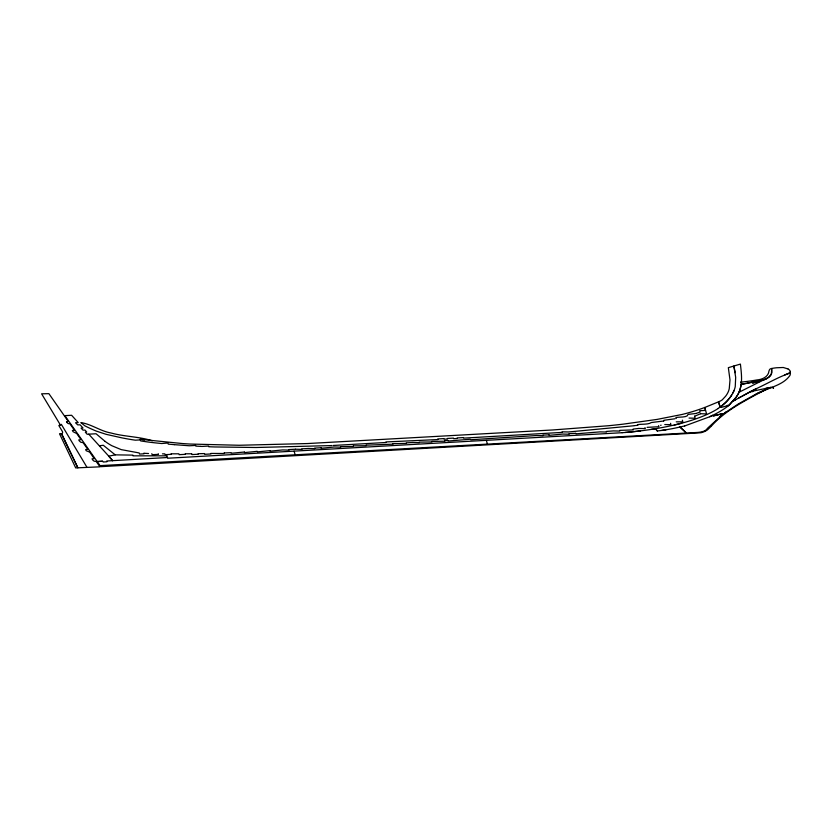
<?xml version="1.0" encoding="UTF-8"?>
<svg xmlns="http://www.w3.org/2000/svg" width="832" height="832" viewBox="0 0 832 832"><rect width="100%" height="100%" fill="white"/><g stroke="black" fill="none" stroke-linecap="round" stroke-linejoin="round"><path stroke-width="1.25" d="M729.196 405.028L734.916 398.809A97.136 43.534 0.4 0 0 737.443 395.231C743.246 385.861 741.551 374.483 740.407 364.083L733.876 366.018L735.675 377.333L735.249 386.589A105.061 47.081 0.4 0 1 734.042 390.51A108.618 48.672 0.4 0 1 732.836 393.099L731.723 395.023A111.062 49.774 0.4 0 1 720.138 407.098L718.214 408.387M741.562 382.273C739.679 381.69 742.362 382.606 741.291 384.238M739.898 389.886L741.27 384.363L765.783 379.215L764.286 379.673A49.171 22.038 0.4 0 1 761.134 380.474L760.23 380.682M739.804 390.156L739.419 391.206A104.364 46.769 0.4 0 1 737.61 394.93L737.35 395.356A91.645 41.07 0.4 0 1 736.091 397.27L728.562 405.652A121.701 54.538 0.4 0 1 712.546 415.407A85.738 38.428 0.4 0 1 709.675 416.759L684.726 425.942M708.292 427.544L722.571 414.502M707.855 428.033L705.827 430.113A6.573 2.943 0.4 0 1 705.026 430.633M711.339 426.13L707.834 429.541A16.193 7.259 0.4 0 1 706.087 430.747L704.746 431.413A11.263 5.044 0.4 0 1 701.033 432.661M711.703 425.755C724.35 411.642 741.406 402.678 757.806 393.713A138.861 62.234 0.4 0 1 760.49 392.413C770.224 386.994 783.006 385.185 789.828 375.617A15.787 7.072 0.4 0 0 790.098 374.993A29.006 13 0.4 0 0 790.4 373.121C780.53 375.804 766.969 383.833 756.07 388.773M735.197 372.705L733.855 366.028L728.343 367.671L729.997 379.974L729.269 388.513A91.458 40.986 0.4 0 1 728.489 391.248L728.343 391.602A76.43 34.247 0.4 0 1 725.618 396.198L722.27 399.828A19.313 8.653 0.4 0 1 719.836 401.253L718.536 401.814L720.117 407.098L721.313 407.389L728.884 405.33M719.961 416.52L722.186 414.783M722.457 414.586L723.341 413.93M722.852 414.294L721.968 413.806L713.586 415.865L712.546 415.407A85.769 38.438 0.4 0 1 709.675 416.759M760.375 381.378L753.293 382.938M724.006 413.452L724.547 413.067M724.402 413.171L738.244 404.009L756.319 393.9M725.213 412.599L726.274 411.861M765.502 379.382L769.34 376.823A20.696 9.277 0.4 0 0 770.827 375.18L771.846 372.445L771.67 368.482A26.905 12.064 0.4 0 1 776.662 367.754L783.307 367.494L787.862 368.909M735.769 399.599L732.815 401.253L753.511 390.062M738.462 398.112L740.917 396.76M742.061 396.126L750.526 391.612L770.089 387.556M753.886 389.875L754.614 389.511M755.706 388.96L754.978 389.324M756.267 393.931L768.716 388.149L766.033 388.232M756.434 388.596L750.474 391.633L752.866 391.612M756.912 393.598L770.744 387.286L771.607 387.504L770.224 387.504M700.513 413.774L694.71 416.166M784.618 375.003L787.436 373.703M788.403 373.266L789.381 372.83M87.017 467.407L61.412 424.455L58.843 425.537L62.494 431.673A11.565 5.179 0.4 0 1 62.546 432.817A5.616 2.517 0.4 0 1 61.693 433.732L77.854 467.813L99.965 466.825L96.231 461.479L94.151 461.209L92.851 460.127L92.019 458.817L94.286 458.682L89.69 452.098L86.226 450.746L85.623 449.602L87.755 449.342L83.117 442.697L80.756 442.218L79.362 440.96L78.728 439.93L81.006 439.66L76.731 433.534L73.133 431.756L72.363 430.477L74.464 430.31L69.94 423.81L68.671 423.654A2.184 0.978 0.4 0 1 67.985 423.415L67.922 423.374A9.526 4.264 0.4 0 1 66.56 421.772M61.412 424.455L60.341 424.913L41.6 393.806L48.89 393.661L68.266 421.408L66.477 421.782M700.617 413.722L706.597 413.92L704.735 407.493L718.536 401.825L720.117 407.087L721.313 407.389M694.574 416.208L695.126 418.226L689.031 418.07M696.114 413.379L700.118 412.058L699.712 410.727L705.526 410.405L704.746 407.493M695.76 413.494L688.054 414.409C687.835 417.945 678.402 416.666 675.896 417.612L676.166 418.506M682.344 420.16L682.854 421.824L676.239 421.845M622.107 432.713L625.217 432.463A206.804 92.674 0.4 0 0 640.546 430.882L643.573 430.487A175.053 78.458 0.4 0 0 649.574 429.655L651.071 429.426A162.76 72.946 0.4 0 0 655.512 428.719A179.348 80.382 0.4 0 0 674.263 425.017A154.014 69.025 0.4 0 0 681.762 423.166L686.14 421.959A132.85 59.54 0.4 0 0 694.554 419.338M684.726 425.942L679.962 427.003A108.077 48.433 0.4 0 1 671.726 428.771A107.63 48.235 0.4 0 1 666.068 429.759A107.838 48.329 0.4 0 1 661.742 430.414L657.353 430.986L655.512 428.719A162.843 72.977 0.4 0 1 651.071 429.426M771.43 368.534L770.827 368.69A2.278 1.019 0.4 0 0 770.172 368.992L770.047 369.086A11.908 5.335 0.4 0 0 769.122 370.698A31.356 14.05 0.4 0 0 768.966 371.072C768.31 377.031 762.05 379.548 756.798 379.964A96.845 43.399 0.4 0 1 749.154 381.15L740.615 382.221M674.96 418.766L663.936 420.285L663.78 420.992M622.118 432.713L167.721 458.224L166.754 455.822L133.006 455.842L132.881 455.125L115.222 454.854L108.774 456.175L88.743 434.169L87.173 434.283L85.301 432.172L86.746 432.026L84.937 430.05L83.023 430.154L81.058 428.106L83.044 428.033L80.101 424.809L77.698 424.871L75.525 422.76L78.198 422.583L71.604 415.272L64.854 415.646L100.786 466.669L698.994 432.9A19.854 8.892 0.4 0 0 699.93 432.765A25.189 11.294 0.4 0 0 700.97 432.598M754.77 381.846L760.51 381.191L759.772 380.786M754.364 381.919L748.654 383.022M664.778 424.538L670.946 424.674L670.53 423.301M747.188 383.292L747.916 383.157M663.676 421.013L651.269 422.542C648.721 424.684 641.306 423.977 637.676 424.611L637.863 425.214L635.617 425.526M746.46 383.427L745.056 383.687M743.714 383.926L744.38 383.812M742.446 384.155L743.07 384.041M661.138 425.204L660.577 425.298M647.078 427.357L658.934 426.743L658.59 425.63M99.476 445.786L103.282 445.266L115.222 454.854M635.045 425.599L634.462 425.682M633.89 425.755L568.526 431.974L562.089 431.829L562.266 432.39L463.632 438.131L463.466 437.58L457.184 437.934L457.35 438.485L453.606 438.693L453.43 438.11L447.377 438.454L447.554 439.036L444.205 439.223L444.018 438.599L437.736 438.953L437.923 439.566L385.965 441.938L386.131 442.489L333.206 445.474M638.695 428.449L633.121 429.083L633.37 429.894L619.684 430.383L619.871 431.08L613.434 430.903L606.372 431.434L606.549 432.037L600.111 431.87L575.962 433.846L575.806 433.316M638.789 428.438L645.278 428.605L644.987 427.648M100.058 465.639L697.736 432.432A13.624 6.105 0.4 0 0 705.12 430.674M295.381 449.218L288.922 449.582L289.078 450.112L282.641 449.935L270.161 451.173L270.005 450.653M308.173 448.49L301.756 448.854L301.922 449.384L295.474 449.218M320.965 447.762L314.59 448.126L314.746 448.656L308.308 448.479M340.725 446.628L353.392 446.441L353.236 445.91M353.517 445.89L366.226 445.702L366.07 445.172M366.309 445.162L393.026 444.163L392.87 443.633M393.047 443.622L406.463 443.404L406.297 442.874L412.818 442.499M447.699 440.523L444.652 440.7L444.808 441.22L431.818 441.418L431.974 441.948L419.13 442.146L419.286 442.666L412.849 442.499M543.067 435.167L548.881 434.834M575.63 433.326L569.046 433.701L569.213 434.231L562.765 434.054L549.203 435.354L549.037 434.834M102.586 461.24L97.178 461.552L102.586 461.24L103.22 462.01L106.933 461.76L106.756 461.001L167.554 457.506M88.754 434.169L96.054 433.753L105.144 441.418M257.005 451.37L244.577 452.587L244.421 452.036M269.797 450.663L257.327 451.89L257.161 451.36M244.192 452.046L231.275 453.263L231.098 452.681L224.442 452.962M331.906 445.536L331.282 445.567M330.647 445.598L255.996 447.502L215.904 446.971A19.25 8.632 0.4 0 1 214.739 446.961L208.77 446.742L208.562 446.066L202.28 446.42A9.859 4.42 0.4 0 1 201.167 446.399L200.595 446.378M191.485 453.773L185.588 453.804M162.458 453.856L164.819 453.846L165.069 454.678L171.35 454.334L171.194 453.814M171.392 453.814L178.87 453.814L179.13 454.678L185.411 454.324L185.255 453.804M151.819 453.658L152.173 454.709L158.454 454.355L158.298 453.835M148.533 453.523L144.03 453.294M200.481 446.368L195.874 446.118L195.666 445.422L189.384 445.775L174.512 444.673M174.408 444.662L168.251 444.132L167.908 443.009L161.678 443.529L155.012 442.842A138.445 62.046 0.4 0 1 146.151 441.74L140.618 440.918L140.192 439.286L182.291 443.529A257.005 115.18 0.4 0 0 189.925 444.038L239.2 445.266L307.362 443.56L552.677 429.967L608.442 425.734A345.405 154.794 0.4 0 0 623.282 424.133L657.114 419.401L682.105 414.461A142.095 63.679 0.4 0 0 704.714 407.482M738.972 392.267L768.591 377.416L771.451 373.963L771.659 368.482M143.728 439.785L144.456 439.889M143 439.691L141.575 439.494M727.251 405.34L728.562 405.652M723.05 414.149L721.968 413.806L713.596 415.865L712.546 415.407M773.583 388.014L772.065 387.306L773.521 388.014M152.266 440.773C139.11 436.561 124.519 436.717 110.999 432.994C100.381 431.174 91.541 424.164 80.87 422.573L84.833 425.818A159.39 71.427 0.4 0 0 96.252 431.09L106.153 434.335L122.023 437.892A136.77 61.298 0.4 0 0 135.314 440.18L140.348 439.91L140.192 439.286M112.653 460.668L108.774 456.175L112.601 460.668M655.512 428.719L657.353 430.986M542.932 435.178L543.088 435.698L536.65 435.531L470.798 439.754L470.215 439.254L448.167 441.033L448.001 440.513M486.335 440.44L487.479 444.205M340.548 446.638L340.714 447.169L334.277 447.002L321.256 448.271L321.09 447.751M294.091 451.173L295.204 454.844M224.12 452.972L224.276 453.492L210.798 453.43L210.954 453.95L204.672 454.303L204.454 453.586L198.182 453.7L198.338 454.22L192.057 454.574L191.807 453.762M166.39 454.605L166.754 455.822M143.905 453.284L144.071 453.804L139.526 454.064L139.194 452.951L121.202 449.623L111.925 445.754A65.51 29.359 0.4 0 1 110.105 444.725A87.381 39.156 0.4 0 1 105.154 441.418M790.213 371.55L790.369 372.445M787.998 368.867A13.458 6.032 0.4 0 1 790.338 371.55M731.692 395.013A109.876 49.244 0.4 0 1 720.148 407.066M734.042 390.51A108.493 48.62 0.4 0 1 732.836 393.099M718.328 408.429A107.848 48.329 0.4 0 1 694.491 419.297M681.762 423.166A154.034 69.025 0.4 0 1 674.253 425.017M666.068 429.759A107.848 48.329 0.4 0 1 661.742 430.414M640.546 430.882A206.69 92.633 0.4 0 1 625.217 432.453M752.17 382.554L753.168 382.949L752.17 382.606M60.632 433.566L60.559 433.566A1.279 0.572 0.4 0 0 59.55 433.805L75.702 467.917L77.875 467.813L61.422 433.909L60.632 433.566M686.494 433.108L679.952 427.003L686.494 433.108"/></g></svg>
